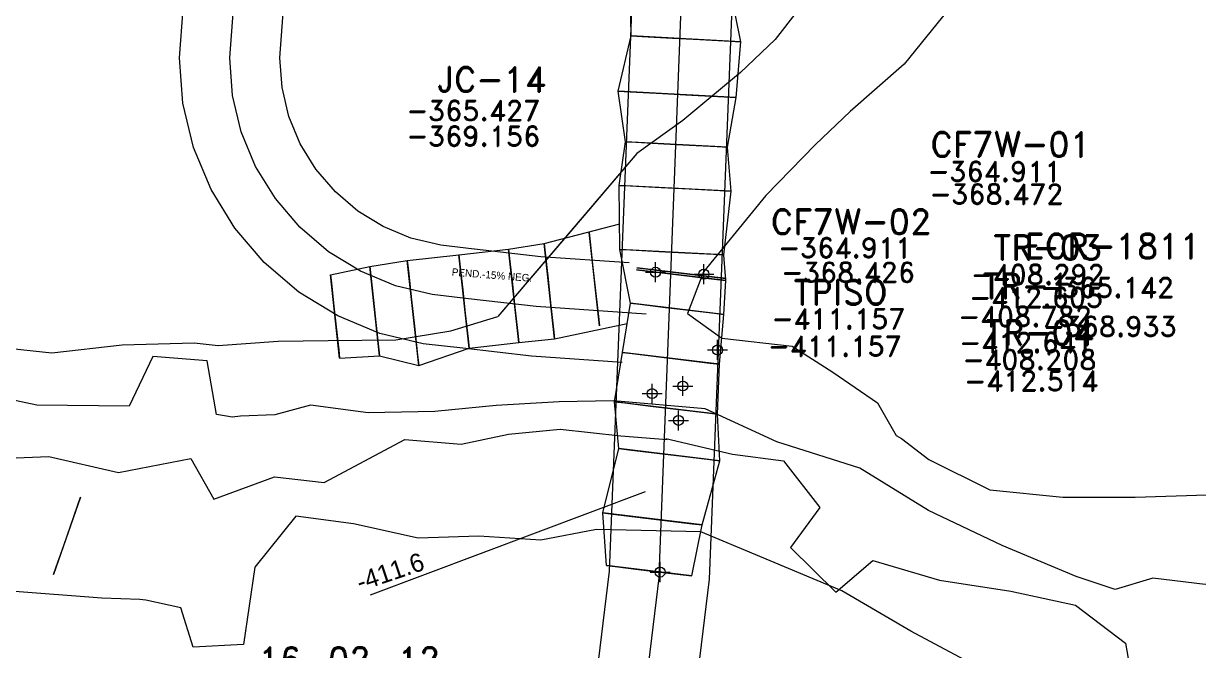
# Model space of a CAD drawing. Extents: x 0 to 99091, y -1812 to 13278.
# Drawn here: x 10275 to 10333.7, y 10023.1 to 10054.5 of the extents above; entities that cross this region are included whole.
import ezdxf
from ezdxf.enums import TextEntityAlignment as Align

# ---------------------------------------------------------------- set-up
doc = ezdxf.new("R2010")
doc.units = 0
doc.header["$MEASUREMENT"] = 0
doc.header["$PDMODE"] = 34
doc.header["$PDSIZE"] = 0.5
for name, color, linetype in [('abajo', 7, 'Continuous'), ('arriba', 7, 'Continuous'), ('F-380-8541-NW-FI3', 174, 'Continuous'), ('F-440-8181-E-FI', 5, 'Continuous'), ('F-440-8185-W-SCR', 1, 'Continuous'), ('F-440-8644-FI2', 234, 'Continuous'), ('F-460-8340-EW-SCR', 5, 'Continuous'), ('POLIGONAL', 7, 'Continuous'), ('proy82- 480', 7, 'Continuous'), ('R-380-8541-SE-SCR', 1, 'Continuous'), ('R-380-8541-SE-SEC', 1, 'Continuous'), ('RAM-440-8183-EW', 1, 'Continuous')]:
    doc.layers.add(name, color=color, linetype=linetype)
doc.styles.add('ROMAND', font='ROMAND.SHX')
doc.styles.add('ROMANS', font='ROMANS.SHX', dxfattribs={"width": 2.5})

# ---------------------------------------------------------------- blocks, each defined once
blk = doc.blocks.new('F2')
at = {"lineweight": 0}
blk.add_point((0, 0), dxfattribs=at)
at = {"lineweight": 0, "style": 'ROMAND'}
for tag, height, p in [('NOMBRE', 1.25, (0.201, 6.617)), ('CIELO', 1, (0.136, 4.616)), ('PISO', 1, (0.136, 3.247))]:
    blk.add_attdef(tag, text='', height=height, dxfattribs=at).set_placement(p, align=Align.CENTER)
at = {"lineweight": 0, "style": 'ROMANS', "flags": 1}
for tag, p in [('MINA', (-0.074, -3.255)), ('LOCALIZACION', (-0.074, -4.928)), ('ESTRUCTURA', (-0.074, -6.618)), ('NIVEL', (-0.074, -8.29)), ('OBRA', (-0.074, -10.121)), ('FECHA', (-0.074, -11.793)), ('ATRAS', (-0.074, -13.483)), ('TOPOGRAFO', (2.675, -15.297))]:
    blk.add_attdef(tag, text='', height=1.25, dxfattribs=at).set_placement(p, align=Align.CENTER)

msp = doc.modelspace()

# ---------------------------------------------------------------- linework, layer by layer
at = {"color": 1, "linetype": 'Continuous', "lineweight": 0, "elevation": -399.584, "flags": 128}
msp.add_lwpolyline([(10306.75, 10026.83), (10308.065, 10060.852)], dxfattribs=at)
at = {"color": 1, "linetype": 'Continuous', "lineweight": 0, "flags": 128}
msp.add_lwpolyline([(10306.055, 10031.009), (10292.292, 10025.842)], dxfattribs=at)
at = {"layer": 'abajo', "color": 4, "linetype": 'Continuous', "lineweight": 0}
for points in [[(10290.31, 10041.872, -412.689), (10292.275, 10042.289, -412.658), (10294.151, 10042.596, -412.823), (10296.734, 10042.879, -412.912), (10299.218, 10043.152, -412.997), (10300.995, 10043.447, -413.059), (10304.778, 10044.429, -413.037)], [(10304.118, 10027.317, -412.004), (10303.935, 10029.956, -412.31), (10304.731, 10033.181, -412.443), (10304.512, 10035.523, -412.636), (10304.913, 10037.99, -412.738), (10305.314, 10040.458, -412.839), (10304.791, 10043.149, -412.687), (10304.791, 10043.149, -412.687)], [(10308.386, 10026.797, -412.004), (10308.899, 10029.352, -412.31), (10309.793, 10032.565, -412.443), (10309.674, 10034.894, -412.636), (10309.777, 10037.398, -412.738), (10309.98, 10039.89, -412.839), (10310.086, 10041.588, -412.808), (10309.984, 10042.877, -412.687)], [(10290.768, 10037.697, -412.689), (10292.766, 10037.816, -412.658), (10294.73, 10037.327, -412.823), (10297.247, 10038.207, -412.912), (10299.731, 10038.48, -412.997), (10301.519, 10038.676, -413.059), (10305.147, 10039.432, -413.037)]]:
    msp.add_polyline3d(points, dxfattribs=at)
at = {"layer": 'arriba', "color": 4, "linetype": 'Continuous', "lineweight": 0}
for points in [[(10290.31, 10041.872, -408.389), (10292.275, 10042.289, -408.058), (10294.151, 10042.596, -408.223), (10296.734, 10042.879, -408.112), (10299.218, 10043.152, -408.497), (10300.995, 10043.447, -408.359), (10304.778, 10044.429, -408.537)], [(10304.118, 10027.317, -407.704), (10303.935, 10029.956, -407.61), (10304.731, 10033.181, -408.343), (10304.512, 10035.523, -408.336), (10304.913, 10037.99, -407.938), (10305.314, 10040.458, -408.239), (10304.791, 10043.149, -408.687), (10304.791, 10043.149, -408.687)], [(10308.386, 10026.797, -407.704), (10308.899, 10029.352, -407.61), (10309.793, 10032.565, -408.343), (10309.674, 10034.894, -408.336), (10309.777, 10037.398, -407.938), (10309.98, 10039.89, -408.239), (10310.086, 10041.588, -408.308), (10309.984, 10042.877, -408.687)], [(10290.768, 10037.697, -408.389), (10292.766, 10037.816, -408.058), (10294.73, 10037.327, -408.223), (10297.247, 10038.207, -408.112), (10299.731, 10038.48, -408.497), (10301.519, 10038.676, -408.359), (10305.147, 10039.432, -408.537)]]:
    msp.add_polyline3d(points, dxfattribs=at)
at = {"layer": 'F-440-8185-W-SCR', "color": 1, "linetype": 'Continuous', "lineweight": 0}
for points in [[(10267.141, 10040.337, -364.434), (10270.242, 10040.349, -364.411), (10270.888, 10041.476, -364.801), (10272.993, 10041.234, -364.799), (10273.884, 10038.244, -364.784), (10276.377, 10037.974, -365.066), (10279.89, 10038.374, -364.941), (10283.494, 10038.472, -365.215), (10284.691, 10038.338, -365.006), (10287.698, 10038.553, -365.185), (10290.2, 10038.582, -364.967), (10293.573, 10038.615, -363.518)], [(10267.141, 10040.337, -368.834), (10270.242, 10040.349, -368.811), (10270.888, 10041.476, -369.001), (10272.993, 10041.234, -368.999), (10273.884, 10038.244, -368.984), (10276.377, 10037.974, -369.066), (10279.89, 10038.374, -369.041), (10283.494, 10038.472, -369.015), (10284.691, 10038.338, -369.006), (10287.698, 10038.553, -369.085), (10290.2, 10038.582, -369.167), (10293.573, 10038.615, -368.518)], [(10293.573, 10038.615, -368.518), (10296.338, 10039.067, -368.684), (10298.679, 10039.781, -368.826)], [(10293.573, 10038.615, -363.518), (10296.338, 10039.067, -362.984), (10298.679, 10039.781, -363.326)], [(10308.165, 10039.938, -364.993), (10309.884, 10038.709, -365.285), (10313.407, 10038.303, -365.413), (10315.43, 10036.997, -364.934), (10317.671, 10035.461, -365.057), (10318.613, 10033.826, -365.071), (10318.877, 10033.685, -365.074), (10320.236, 10032.62, -365.289), (10323.283, 10031.108, -365.618), (10326.942, 10030.743, -365.747), (10330.565, 10030.738, -366.075), (10334.147, 10030.867, -366.002), (10336.753, 10031.29, -364.92), (10336.753, 10031.29, -364.92)], [(10308.165, 10039.938, -369.093), (10309.884, 10038.709, -369.385), (10313.407, 10038.303, -369.513), (10315.43, 10036.997, -369.534), (10317.671, 10035.461, -369.657), (10318.613, 10033.826, -369.671), (10318.877, 10033.685, -369.674), (10320.236, 10032.62, -369.689), (10323.283, 10031.108, -369.718), (10326.942, 10030.743, -369.747), (10330.565, 10030.738, -369.675), (10334.147, 10030.867, -369.602), (10336.753, 10031.29, -369.62), (10336.753, 10031.29, -369.62)], [(10276.23, 10032.776, -365.066), (10279.708, 10031.977, -364.941), (10283.329, 10032.674, -365.215), (10284.472, 10030.641, -365.006), (10287.505, 10031.755, -365.185), (10289.998, 10031.484, -364.967), (10294.024, 10033.635, -363.518)], [(10276.23, 10032.776, -369.066), (10279.708, 10031.977, -369.041), (10283.329, 10032.674, -369.015), (10284.472, 10030.641, -369.006), (10287.505, 10031.755, -369.085), (10289.998, 10031.484, -369.167), (10294.024, 10033.635, -368.518)], [(10294.024, 10033.635, -363.518), (10296.853, 10033.39, -362.984), (10299.212, 10033.905, -363.326), (10301.797, 10034.14, -364.38), (10304.834, 10033.813, -364.557), (10307.157, 10033.622, -364.993)], [(10294.024, 10033.635, -368.518), (10296.853, 10033.39, -368.684), (10299.212, 10033.905, -368.826), (10301.797, 10034.14, -368.98), (10304.834, 10033.813, -369.157), (10307.157, 10033.622, -369.093)], [(10307.092, 10033.684, -364.993), (10310.425, 10032.895, -365.413), (10312.966, 10032.559, -364.934), (10314.784, 10030.23, -365.057), (10313.32, 10028.224, -365.071), (10315.584, 10025.985, -365.074), (10317.442, 10027.565, -365.289), (10320.772, 10026.583, -365.618), (10324.336, 10026.041, -365.747), (10327.583, 10025.329, -366.075), (10330.083, 10023.429, -366.002), (10330.665, 10020.059, -364.92), (10333.695, 10019.708, -365.164)], [(10307.092, 10033.684, -369.093), (10310.425, 10032.895, -369.513), (10312.966, 10032.559, -369.534), (10314.784, 10030.23, -369.657), (10313.32, 10028.224, -369.671), (10315.584, 10025.985, -369.674), (10317.442, 10027.565, -369.689), (10320.772, 10026.583, -369.718), (10324.336, 10026.041, -369.747), (10327.583, 10025.329, -369.675), (10330.083, 10023.429, -369.602), (10330.665, 10020.059, -369.62), (10333.695, 10019.708, -368.864)], [(10266.886, 10032.24, -364.37), (10270.021, 10032.416, -364.398), (10271.262, 10031.784, -364.51), (10271.56, 10031.753, -364.512), (10274.171, 10032.688, -364.735), (10276.23, 10032.776, -365.066)], [(10266.886, 10032.24, -368.77), (10270.021, 10032.416, -368.798), (10271.262, 10031.784, -369.01), (10271.56, 10031.753, -369.012), (10274.171, 10032.688, -369.035), (10276.23, 10032.776, -369.066)]]:
    msp.add_polyline3d(points, dxfattribs=at)
at = {"layer": 'F-460-8340-EW-SCR', "linetype": 'Continuous', "lineweight": 0}
for points in [[(10284.614, 10034.875, -377.491), (10284.142, 10037.575, -376.786), (10281.427, 10037.787, -376.758), (10280.248, 10035.295, -377.082), (10275.629, 10035.347, -376.853), (10272.7, 10035.966, -376.374), (10269.673, 10036.599, -376.586), (10265.969, 10036.016, -376.251), (10263.857, 10037.428, -376.037)], [(10284.614, 10034.875, -381.891), (10284.143, 10037.574, -381.886), (10281.427, 10037.787, -381.858), (10280.248, 10035.295, -381.682), (10275.629, 10035.347, -381.353), (10272.7, 10035.966, -381.074), (10269.673, 10036.599, -380.786), (10265.969, 10036.016, -380.451), (10263.857, 10037.428, -380.137)], [(10309.06, 10035.164, -375.18), (10309.06, 10035.164, -375.18), (10304.473, 10035.567, -374.682), (10301.744, 10035.523, -374.883), (10298.592, 10035.333, -374.684), (10295.526, 10035.031, -374.485), (10292.189, 10034.966, -374.786), (10289.314, 10035.345, -374.888), (10287.537, 10034.873, -374.888), (10285.813, 10034.798, -374.389), (10285.403, 10034.751, -374.189), (10285.106, 10034.79, -374.189), (10284.614, 10034.875, -377.491)], [(10309.06, 10035.164, -379.38), (10309.06, 10035.164, -379.38), (10304.473, 10035.567, -379.582), (10301.744, 10035.523, -379.683), (10298.592, 10035.333, -379.684), (10295.526, 10035.031, -379.485), (10292.189, 10034.966, -379.386), (10289.314, 10035.345, -379.488), (10287.537, 10034.873, -379.488), (10285.813, 10034.798, -379.389), (10285.403, 10034.751, -379.389), (10285.106, 10034.79, -379.389), (10284.614, 10034.875, -381.891)], [(10327.616, 10026.767, -375.398), (10323.902, 10028.321, -375.496), (10320.217, 10030.073, -375.195), (10316.787, 10032.191, -375.194), (10312.634, 10033.506, -375.292), (10309.06, 10035.164, -375.18)], [(10327.616, 10026.767, -379.798), (10323.902, 10028.321, -379.796), (10320.217, 10030.073, -379.695), (10316.787, 10032.191, -379.494), (10312.634, 10033.506, -379.492), (10309.06, 10035.164, -379.38)], [(10308.843, 10029.007, -375.191), (10308.843, 10029.007, -375.191), (10303.624, 10029.123, -374.682), (10300.829, 10028.583, -374.883), (10297.73, 10028.79, -374.684), (10294.69, 10028.686, -374.485), (10291.458, 10029.414, -374.786), (10288.583, 10029.793, -374.888), (10286.531, 10027.239, -374.888), (10286.531, 10027.239, -374.888), (10285.964, 10023.358, -374.189), (10283.446, 10023.236, -374.189), (10282.834, 10025.205, -374.29), (10281.077, 10025.581, -376.786)], [(10308.843, 10029.007, -379.591), (10308.843, 10029.007, -379.591), (10303.624, 10029.123, -379.582), (10300.829, 10028.583, -379.683), (10297.73, 10028.79, -379.684), (10294.69, 10028.686, -379.485), (10291.458, 10029.414, -379.386), (10288.583, 10029.793, -379.488), (10286.531, 10027.239, -379.488), (10286.531, 10027.239, -379.488), (10285.964, 10023.358, -379.389), (10283.447, 10023.236, -379.389), (10282.834, 10025.205, -379.49), (10281.077, 10025.581, -381.886)], [(10281.077, 10025.581, -376.786), (10280.781, 10025.623, -376.758), (10278.88, 10025.692, -377.082), (10274.304, 10026.041, -376.853), (10271.445, 10027.155, -376.374), (10268.361, 10027.392, -376.586), (10264.982, 10029.086, -376.251)], [(10281.077, 10025.581, -381.886), (10280.781, 10025.623, -381.858), (10278.88, 10025.692, -381.682), (10274.304, 10026.041, -381.353), (10271.445, 10027.155, -381.074), (10268.361, 10027.392, -380.786), (10264.982, 10029.086, -380.451)], [(10324.028, 10021.357, -374.958), (10322.99, 10022.087, -375.496), (10319.334, 10024.037, -375.195), (10315.89, 10026.056, -375.194), (10311.794, 10027.767, -375.292), (10308.843, 10029.007, -375.191)], [(10324.028, 10021.357, -379.658), (10322.99, 10022.087, -379.796), (10319.334, 10024.037, -379.695), (10315.89, 10026.056, -379.494), (10311.794, 10027.767, -379.492), (10308.843, 10029.007, -379.591)], [(10329.56, 10026.119, -379.513), (10329.56, 10026.119, -379.513), (10327.616, 10026.767, -379.798)], [(10329.56, 10026.119, -374.813), (10329.56, 10026.119, -374.813), (10327.616, 10026.767, -375.398)], [(10342.774, 10027.067, -375.598), (10342.772, 10027.067, -375.598), (10341.136, 10027.011, -375.513), (10339.441, 10026.854, -375.127), (10337.039, 10026.873, -374.748), (10334.953, 10026.402, -374.466), (10334.054, 10026.371, -374.374), (10331.442, 10026.683, -374.696), (10329.56, 10026.119, -374.813)], [(10342.774, 10027.067, -379.698), (10342.772, 10027.067, -379.698), (10341.136, 10027.011, -379.613), (10339.441, 10026.854, -379.727), (10337.039, 10026.873, -379.548), (10334.953, 10026.402, -379.566), (10334.054, 10026.371, -379.474), (10331.442, 10026.683, -379.696), (10329.56, 10026.119, -379.513)]]:
    msp.add_polyline3d(points, dxfattribs=at)
at = {"layer": 'proy82- 480', "color": 3, "linetype": 'Continuous', "lineweight": 0, "flags": 128}
for points in [[(10305.702, 10063.459), (10304.256, 10027.031), (10296.678, 9964.779)], [(10310.698, 10063.261), (10309.244, 10026.629), (10301.642, 9964.175)], [(10304.907, 10037.486), (10300.37, 10037.8), (10296.934, 10038.196), (10294.954, 10038.424), (10292.785, 10038.945), (10290.685, 10039.814), (10288.735, 10041.001), (10287.003, 10042.491), (10285.534, 10044.212), (10284.337, 10046.147), (10283.465, 10048.255), (10282.932, 10050.472), (10282.763, 10052.741), (10283.317, 10060.069)]]:
    msp.add_lwpolyline(points, dxfattribs=at)
at = {"layer": 'proy82- 480', "color": 1, "linetype": 'Continuous', "lineweight": 0, "flags": 128}
for points, elevation in [([(10306.1, 10039.909), (10300.6, 10040.29), (10297.22, 10040.68), (10295.39, 10040.89), (10293.56, 10041.33), (10291.82, 10042.05), (10290.21, 10043.03), (10288.78, 10044.26), (10287.56, 10045.69), (10286.57, 10047.29), (10285.85, 10049.03), (10285.41, 10050.86), (10285.27, 10052.74), (10285.81, 10059.88)], -411.644), ([(10306.75, 10026.83), (10299.16, 9964.477)], -399.584)]:
    msp.add_lwpolyline(points, dxfattribs=dict(at, elevation=elevation))
at = {"layer": 'proy82- 480', "color": 3, "linetype": 'Continuous', "lineweight": 0, "flags": 128}
msp.add_lwpolyline([(10305.253, 10042.474), (10300.83, 10042.78), (10297.507, 10043.164, 0.000156), (10297.505, 10043.164), (10295.826, 10043.356), (10294.335, 10043.715), (10292.955, 10044.286), (10291.685, 10045.059), (10290.557, 10046.029), (10289.586, 10047.168), (10288.803, 10048.433), (10288.235, 10049.805), (10287.888, 10051.248), (10287.777, 10052.739), (10288.303, 10059.691)], format="xyb", dxfattribs=at)
at = {"layer": 'R-380-8541-SE-SCR', "color": 1, "linetype": 'Continuous', "lineweight": 0}
for points in [[(10304.791, 10043.149, -408.687), (10304.759, 10046.355, -408.841), (10305.074, 10048.541, -409.009), (10304.706, 10051.064, -409.073), (10305.351, 10053.833, -409.033), (10305.293, 10056.54, -409.094), (10304.82, 10058.968, -408.959), (10304.304, 10060.597, -409.136)], [(10304.791, 10043.149, -412.687), (10304.759, 10046.355, -413.041), (10305.074, 10048.541, -413.109), (10304.706, 10051.064, -413.073), (10305.351, 10053.833, -413.033), (10305.293, 10056.54, -413.094), (10304.82, 10058.968, -413.059), (10304.304, 10060.597, -413.036)], [(10309.984, 10042.877, -408.687), (10310.351, 10046.062, -408.841), (10310.167, 10048.274, -409.009), (10310.597, 10050.755, -409.073), (10310.844, 10053.545, -409.033), (10310.286, 10056.278, -409.094), (10310.911, 10058.648, -408.959), (10312.593, 10060.162, -409.136)], [(10309.984, 10042.877, -412.687), (10310.351, 10046.062, -413.041), (10310.167, 10048.274, -413.109), (10310.597, 10050.755, -413.073), (10310.844, 10053.545, -413.033), (10310.286, 10056.278, -413.094), (10310.911, 10058.648, -413.059), (10312.593, 10060.162, -413.036)]]:
    msp.add_polyline3d(points, dxfattribs=at)
at = {"layer": 'R-380-8541-SE-SEC', "color": 1, "linetype": 'Continuous', "lineweight": 0}
for points in [[(10310.844, 10053.545, -413.033), (10305.351, 10053.833, -413.033), (10305.351, 10053.833, -410.713), (10305.901, 10053.805, -409.537), (10307.411, 10053.725, -409.033), (10308.784, 10053.653, -409.033), (10310.295, 10053.574, -409.537), (10310.844, 10053.545, -410.713), (10310.844, 10053.545, -413.033)], [(10310.597, 10050.755, -413.073), (10304.706, 10051.064, -413.073), (10304.706, 10051.064, -410.753), (10305.295, 10051.033, -409.577), (10306.915, 10050.948, -409.073), (10308.388, 10050.871, -409.073), (10310.008, 10050.786, -409.577), (10310.597, 10050.755, -410.753), (10310.597, 10050.755, -413.073)], [(10310.167, 10048.274, -413.109), (10305.074, 10048.541, -413.109), (10305.074, 10048.541, -410.731), (10305.583, 10048.515, -409.526), (10306.984, 10048.441, -409.009), (10308.257, 10048.374, -409.009), (10309.658, 10048.301, -409.526), (10310.167, 10048.274, -410.731), (10310.167, 10048.274, -413.109)], [(10310.351, 10046.062, -413.041), (10304.759, 10046.355, -413.041), (10304.759, 10046.355, -410.605), (10305.318, 10046.326, -409.37), (10306.856, 10046.245, -408.841), (10308.254, 10046.172, -408.841), (10309.792, 10046.091, -409.37), (10310.351, 10046.062, -410.605), (10310.351, 10046.062, -413.041)], [(10303.76, 10039.324, -413.037), (10303.247, 10043.996, -413.037), (10303.247, 10043.996, -410.427), (10303.299, 10043.529, -409.104), (10303.44, 10042.244, -408.537), (10303.568, 10041.076, -408.537), (10303.709, 10039.792, -409.104), (10303.76, 10039.324, -410.427), (10303.76, 10039.324, -413.037)], [(10299.731, 10038.48, -412.997), (10299.218, 10043.152, -412.997), (10299.218, 10043.152, -410.387), (10299.269, 10042.685, -409.064), (10299.41, 10041.4, -408.497), (10299.538, 10040.232, -408.497), (10299.679, 10038.947, -409.064), (10299.731, 10038.48, -410.387), (10299.731, 10038.48, -412.997)], [(10301.519, 10038.676, -413.059), (10300.995, 10043.447, -413.059), (10300.995, 10043.447, -410.333), (10301.048, 10042.97, -408.951), (10301.192, 10041.658, -408.359), (10301.323, 10040.465, -408.359), (10301.467, 10039.153, -408.951), (10301.519, 10038.676, -410.333), (10301.519, 10038.676, -413.059)], [(10309.984, 10042.877, -412.687), (10304.791, 10043.149, -412.687), (10304.791, 10043.149, -410.367), (10305.31, 10043.122, -409.191), (10306.738, 10043.047, -408.687), (10308.037, 10042.979, -408.687), (10309.465, 10042.904, -409.191), (10309.984, 10042.877, -410.367), (10309.984, 10042.877, -412.687)], [(10294.73, 10037.327, -412.823), (10294.151, 10042.596, -412.823), (10294.151, 10042.596, -410.155), (10294.209, 10042.069, -408.802), (10294.368, 10040.62, -408.223), (10294.513, 10039.303, -408.223), (10294.672, 10037.854, -408.802), (10294.73, 10037.327, -410.155), (10294.73, 10037.327, -412.823)], [(10297.247, 10038.207, -412.912), (10296.734, 10042.879, -412.912), (10296.734, 10042.879, -410.128), (10296.786, 10042.412, -408.716), (10296.927, 10041.127, -408.112), (10297.055, 10039.959, -408.112), (10297.196, 10038.674, -408.716), (10297.247, 10038.207, -410.128), (10297.247, 10038.207, -412.912)], [(10290.768, 10037.697, -412.689), (10290.31, 10041.872, -412.689), (10290.31, 10041.872, -410.195), (10290.355, 10041.455, -408.931), (10290.481, 10040.307, -408.389), (10290.596, 10039.263, -408.389), (10290.722, 10038.115, -408.931), (10290.768, 10037.697, -410.195), (10290.768, 10037.697, -412.689)], [(10292.766, 10037.816, -412.658), (10292.275, 10042.289, -412.658), (10292.275, 10042.289, -409.99), (10292.324, 10041.842, -408.637), (10292.459, 10040.612, -408.058), (10292.582, 10039.493, -408.058), (10292.717, 10038.263, -408.637), (10292.766, 10037.816, -409.99), (10292.766, 10037.816, -412.658)], [(10310.086, 10041.588, -412.808), (10305.618, 10042.132, -412.808), (10305.618, 10042.132, -410.198), (10306.065, 10042.077, -408.875), (10307.294, 10041.928, -408.308), (10308.41, 10041.792, -408.308), (10309.639, 10041.643, -408.875), (10310.086, 10041.588, -410.198), (10310.086, 10041.588, -412.808)], [(10310.098, 10041.687, -412.812), (10305.631, 10042.231, -412.812), (10305.631, 10042.231, -410.185), (10306.077, 10042.177, -408.854), (10307.306, 10042.027, -408.284), (10308.422, 10041.891, -408.284), (10309.651, 10041.742, -408.854), (10310.098, 10041.687, -410.185), (10310.098, 10041.687, -412.812)], [(10309.98, 10039.89, -412.839), (10305.314, 10040.458, -412.839), (10305.314, 10040.458, -410.171), (10305.781, 10040.401, -408.818), (10307.064, 10040.245, -408.239), (10308.23, 10040.103, -408.239), (10309.513, 10039.947, -408.818), (10309.98, 10039.89, -410.171), (10309.98, 10039.89, -412.839)], [(10309.777, 10037.398, -412.738), (10304.913, 10037.99, -412.738), (10304.913, 10037.99, -409.954), (10305.399, 10037.931, -408.542), (10306.737, 10037.768, -407.938), (10307.953, 10037.62, -407.938), (10309.291, 10037.457, -408.542), (10309.777, 10037.398, -409.954), (10309.777, 10037.398, -412.738)], [(10309.674, 10034.894, -412.636), (10304.512, 10035.523, -412.636), (10304.512, 10035.523, -410.142), (10305.028, 10035.46, -408.878), (10306.448, 10035.287, -408.336), (10307.738, 10035.13, -408.336), (10309.158, 10034.957, -408.878), (10309.674, 10034.894, -410.142), (10309.674, 10034.894, -412.636)], [(10309.793, 10032.565, -412.443), (10304.731, 10033.181, -412.443), (10304.731, 10033.181, -410.065), (10305.237, 10033.119, -408.86), (10306.629, 10032.95, -408.343), (10307.895, 10032.796, -408.343), (10309.287, 10032.626, -408.86), (10309.793, 10032.565, -410.065), (10309.793, 10032.565, -412.443)], [(10277.817, 10030.742, -379.569), (10276.462, 10026.873, -379.569), (10276.462, 10026.873, -377.307), (10276.598, 10027.26, -376.16), (10276.971, 10028.324, -375.669), (10277.309, 10029.291, -375.669), (10277.682, 10030.355, -376.16), (10277.817, 10030.742, -377.307), (10277.817, 10030.742, -379.569)], [(10308.899, 10029.352, -412.31), (10303.935, 10029.956, -412.31), (10303.935, 10029.956, -409.584), (10304.432, 10029.896, -408.202), (10305.797, 10029.73, -407.61), (10307.037, 10029.579, -407.61), (10308.402, 10029.412, -408.202), (10308.899, 10029.352, -409.584), (10308.899, 10029.352, -412.31)], [(10308.386, 10026.797, -412.004), (10304.118, 10027.317, -412.004), (10304.118, 10027.317, -409.51), (10304.545, 10027.265, -408.246), (10305.719, 10027.122, -407.704), (10306.786, 10026.992, -407.704), (10307.96, 10026.849, -408.246), (10308.386, 10026.797, -409.51), (10308.386, 10026.797, -412.004)]]:
    msp.add_polyline3d(points, dxfattribs=at)
at = {"layer": 'RAM-440-8183-EW', "color": 1, "linetype": 'Continuous', "lineweight": 0, "flags": 128}
for points, elevation in [([(10339.43, 10083.158), (10338.881, 10080.055), (10336.813, 10078.58), (10336.074, 10077.498), (10333.855, 10076.3), (10333.169, 10073.666), (10331.456, 10072.13), (10328.343, 10070.192), (10326.311, 10067.711), (10323.286, 10065.651), (10320.758, 10063.239), (10319.573, 10062.107), (10316.949, 10059.234), (10314.752, 10056.517), (10312.551, 10053.652), (10310.819, 10051.997), (10307.928, 10049.603)], -362.468), ([(10342.53, 10076.637), (10342.068, 10073.657), (10340.088, 10073.737), (10337.037, 10070.042), (10335.324, 10068.507), (10332.75, 10065.83), (10330.077, 10063.983), (10327.266, 10061.712), (10324.739, 10059.3), (10323.681, 10058.155), (10321.201, 10055.144), (10319.004, 10052.427), (10316.298, 10050.048), (10314.567, 10048.392), (10312.084, 10045.842)], -362.517)]:
    msp.add_lwpolyline(points, dxfattribs=dict(at, elevation=elevation))
at = {"layer": 'RAM-440-8183-EW', "color": 1, "linetype": 'Continuous', "lineweight": 0}
for points in [[(10312.551, 10053.652, -362.468), (10310.819, 10051.997, -362.468), (10307.928, 10049.603, -368.847), (10305.636, 10047.947, -368.848), (10298.679, 10039.781, -368.826)], [(10316.298, 10050.048, -362.517), (10314.567, 10048.392, -362.517), (10312.084, 10045.842, -368.847), (10308.965, 10042.018, -368.848), (10308.165, 10039.938, -369.093)], [(10305.636, 10047.947, -368.847), (10303, 10044.837, -364.348), (10298.679, 10039.781, -363.326)], [(10312.084, 10045.842, -368.847), (10308.965, 10042.018, -364.348), (10308.165, 10039.938, -364.993)]]:
    msp.add_polyline3d(points, dxfattribs=at)

# ---------------------------------------------------------------- block references
at = {"layer": 'F-380-8541-NW-FI3', "color": 4, "linetype": 'Continuous', "lineweight": 0}
ref = msp.add_blockref('F2', (10307.93, 10036.308, -408.292), dxfattribs=at)
ref.add_attrib('NOMBRE', 'TR-03', dxfattribs={"layer": '0', "lineweight": 0, "height": 1.25, "style": 'ROMAND'}).set_placement((10326.186, 10042.618, -408.292), align=Align.CENTER)
ref.add_attrib('CIELO', '-408.292', dxfattribs={"layer": '0', "lineweight": 0, "height": 1, "style": 'ROMAND'}).set_placement((10325.694, 10041.388, -408.292), align=Align.CENTER)
ref.add_attrib('PISO', '-412.605', dxfattribs={"layer": '0', "lineweight": 0, "height": 1, "style": 'ROMAND'}).set_placement((10325.612, 10040.241, -408.292), align=Align.CENTER)
ref = msp.add_blockref('F2', (10309.67, 10038.112, -411.157), dxfattribs=at)
ref.add_attrib('NOMBRE', 'TPISO', dxfattribs={"layer": '0', "lineweight": 0, "height": 1.25, "style": 'ROMAND'}).set_placement((10315.818, 10040.373, -411.157), align=Align.CENTER)
ref.add_attrib('CIELO', '-411.157', dxfattribs={"layer": '0', "lineweight": 0, "height": 1, "style": 'ROMAND'}).set_placement((10315.726, 10039.178, -411.157), align=Align.CENTER)
ref.add_attrib('PISO', '-411.157', dxfattribs={"layer": '0', "lineweight": 0, "height": 1, "style": 'ROMAND'}).set_placement((10315.542, 10037.8, -411.157), align=Align.CENTER)
ref = msp.add_blockref('F2', (10307.723, 10034.588, -408.208), dxfattribs=at)
ref.add_attrib('NOMBRE', 'TR-04', dxfattribs={"layer": '0', "lineweight": 0, "height": 1.25, "style": 'ROMAND'}).set_placement((10325.776, 10038.356, -408.208), align=Align.CENTER)
ref.add_attrib('CIELO', '-408.208', dxfattribs={"layer": '0', "lineweight": 0, "height": 1, "style": 'ROMAND'}).set_placement((10325.284, 10037.127, -408.208), align=Align.CENTER)
ref.add_attrib('PISO', '-412.514', dxfattribs={"layer": '0', "lineweight": 0, "height": 1, "style": 'ROMAND'}).set_placement((10325.366, 10036.062, -408.208), align=Align.CENTER)
ref = msp.add_blockref('F2', (10306.798, 10026.991, -407.704), dxfattribs=at)
ref.add_attrib('NOMBRE', '16-02-12', dxfattribs={"layer": '0', "lineweight": 0, "height": 1.25, "style": 'ROMAND'}).set_placement((10291.257, 10021.984, -407.704), align=Align.CENTER)
ref.add_attrib('CIELO', '-407.704', dxfattribs={"layer": '0', "lineweight": 0, "height": 1, "style": 'ROMAND'}).set_placement((10289.961, 10020.136, -407.704), align=Align.CENTER)
ref.add_attrib('PISO', '-412.004', dxfattribs={"layer": '0', "lineweight": 0, "height": 1, "style": 'ROMAND'}).set_placement((10289.406, 10018.472, -407.704), align=Align.CENTER)
at = {"layer": 'F-440-8181-E-FI', "color": 1, "linetype": 'Continuous', "lineweight": 0}
ref = msp.add_blockref('F2', (10316.851, 10055.828, -364.911), dxfattribs=at)
ref.add_attrib('NOMBRE', 'CF7W-02', dxfattribs={"layer": '0', "lineweight": 0, "height": 1.25, "style": 'ROMAND'}).set_placement((10316.35, 10043.909, -364.911), align=Align.CENTER)
ref.add_attrib('CIELO', '-364.911', dxfattribs={"layer": '0', "lineweight": 0, "height": 1, "style": 'ROMAND'}).set_placement((10316.066, 10042.728, -364.911), align=Align.CENTER)
ref.add_attrib('PISO', '-368.426', dxfattribs={"layer": '0', "lineweight": 0, "height": 1, "style": 'ROMAND'}).set_placement((10316.208, 10041.5, -364.911), align=Align.CENTER)
ref = msp.add_blockref('F2', (10317.788, 10055.815, -364.911), dxfattribs=at)
ref.add_attrib('NOMBRE', 'CF7W-01', dxfattribs={"layer": '0', "lineweight": 0, "height": 1.25, "style": 'ROMAND'}).set_placement((10324.337, 10047.781, -364.911), align=Align.CENTER)
ref.add_attrib('CIELO', '-364.911', dxfattribs={"layer": '0', "lineweight": 0, "height": 1, "style": 'ROMAND'}).set_placement((10323.534, 10046.553, -364.911), align=Align.CENTER)
ref.add_attrib('PISO', '-368.472', dxfattribs={"layer": '0', "lineweight": 0, "height": 1, "style": 'ROMAND'}).set_placement((10323.628, 10045.42, -364.911), align=Align.CENTER)
at = {"layer": 'F-440-8644-FI2', "color": 5, "linetype": 'Continuous', "lineweight": 0}
ref = msp.add_blockref('F2', (10306.573, 10042.003, -365.427), dxfattribs=at)
ref.add_attrib('NOMBRE', 'JC-14', dxfattribs={"layer": '0', "lineweight": 0, "height": 1.25, "style": 'ROMAND'}).set_placement((10298.34, 10051.032, -365.427), align=Align.CENTER)
ref.add_attrib('CIELO', '-365.427', dxfattribs={"layer": '0', "lineweight": 0, "height": 1, "style": 'ROMAND'}).set_placement((10297.462, 10049.595, -365.427), align=Align.CENTER)
ref.add_attrib('PISO', '-369.156', dxfattribs={"layer": '0', "lineweight": 0, "height": 1, "style": 'ROMAND'}).set_placement((10297.462, 10048.317, -365.427), align=Align.CENTER)
at = {"layer": 'POLIGONAL', "color": 4, "linetype": 'Continuous', "lineweight": 0}
ref = msp.add_blockref('F2', (10306.397, 10035.925, -365.142), dxfattribs=at)
ref.add_attrib('NOMBRE', 'ECR-1811', dxfattribs={"layer": '0', "lineweight": 0, "height": 1.25, "style": 'ROMAND'}).set_placement((10329.439, 10042.69, -365.142), align=Align.CENTER)
ref.add_attrib('CIELO', '-365.142', dxfattribs={"layer": '0', "lineweight": 0, "height": 1, "style": 'ROMAND'}).set_placement((10329.16, 10040.742, -365.142), align=Align.CENTER)
ref.add_attrib('PISO', '-368.933', dxfattribs={"layer": '0', "lineweight": 0, "height": 1, "style": 'ROMAND'}).set_placement((10329.299, 10038.794, -365.142), align=Align.CENTER)
at = {"layer": 'R-380-8541-SE-SEC', "color": 1, "linetype": 'Continuous', "lineweight": 0}
ref = msp.add_blockref('F2', (10308.989, 10041.909, -408.782), dxfattribs=at)
ref.add_attrib('NOMBRE', 'TR-1', dxfattribs={"layer": '0', "lineweight": 0, "height": 1.25, "style": 'ROMAND'}).set_placement((10325.114, 10040.696, -408.782), align=Align.CENTER)
ref.add_attrib('CIELO', '-408.782', dxfattribs={"layer": '0', "lineweight": 0, "height": 1, "style": 'ROMAND'}).set_placement((10325.06, 10039.286, -408.782), align=Align.CENTER)
ref.add_attrib('PISO', '-412.641', dxfattribs={"layer": '0', "lineweight": 0, "height": 1, "style": 'ROMAND'}).set_placement((10325.114, 10037.985, -408.782), align=Align.CENTER)

# ---------------------------------------------------------------- texts
at = {"layer": 'proy82- 480', "color": 3, "linetype": 'Continuous', "lineweight": 0, "attachment_point": 1}
for s, insert, char_height, width, rotation in [('PEND.-15% NEG.', (10296.396, 10042.206, -199.551), 0.37162, 4.71866, 355.57299), ('-411.6', (10291.502, 10026.892), 0.9168, 11.64147, 18.50032)]:
    msp.add_mtext(s, dxfattribs=dict(at, insert=insert, char_height=char_height, width=width, rotation=rotation))

doc.saveas('drawing.dxf')
